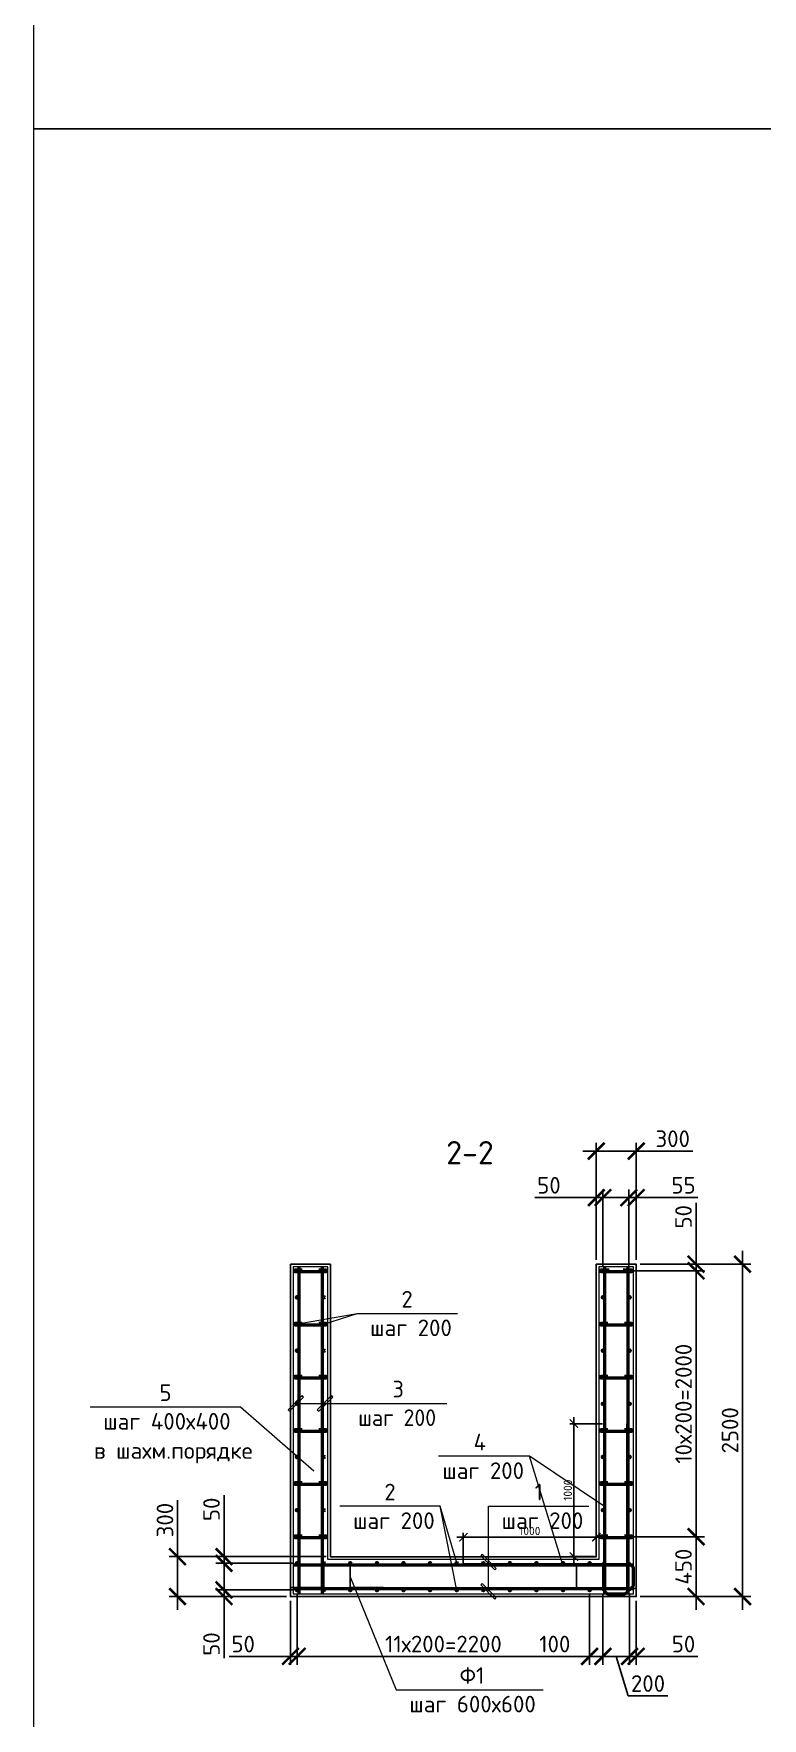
# Model space of a CAD drawing. Header units: millimetres. Extents: x 4549725 to 4654742, y -2132028 to -2073990.
# Drawn here: x 4569623 to 4575103, y -2119261 to -2106592 of the extents above; entities that cross this region are included whole.
import ezdxf

# ---------------------------------------------------------------- set-up
doc = ezdxf.new("R2010")
doc.units = ezdxf.units.MM
doc.layers.get('Defpoints').update_dxf_attribs({"color": 3})
for name, color, linetype, lineweight in [('второстепенные', 7, 'Continuous', 25), ('выноски', 7, 'Continuous', 20), ('основная конструкция', 7, 'Continuous', 50), ('Текст', 7, 'Continuous', 18)]:
    doc.layers.add(name, color=color, linetype=linetype, lineweight=lineweight)
doc.layers.add('помощь', color=1, linetype='Continuous', lineweight=0, plot=False)
doc.layers.add('Размеры', color=7, linetype='Continuous')
doc.styles.add('ISOCPEUR', font='isocpeur.ttf')
doc.dimstyles.new('SPDS-ISOCUP', dxfattribs={"dimscale": 100, "dimtxt": 2.5, "dimasz": 2.5, "dimexe": 1.25, "dimexo": 0.625, "dimtad": 1, "dimdec": 0, "dimrnd": 0.001, "dimtxsty": 'ISOCPEUR', "dimblk": 'ARCHTICK', "dimcen": 2.5, "dimdle": 2, "dimadec": 0, "dimazin": 2, "dimtfac": 0.75, "dimtdec": 0, "dimtmove": 1, "dimatfit": 3, "dimfxl": 1, "dimtolj": 1, "dimarcsym": 1})

# ---------------------------------------------------------------- blocks, each defined once
blk = doc.blocks.new('*U92')
blk.add_circle((0, 0), 6)
blk = doc.blocks.new('*U93')
at = {"layer": 'основная конструкция', "color": 0, "linetype": 'ByBlock', "lineweight": -2, "transparency": 16777216}
for p in [(0, 0), (0, -200), (0, -400), (0, -600), (0, -800), (0, -1000), (0, -1200), (0, -1400), (0, -1600), (0, -1800), (0, -2000)]:
    blk.add_blockref('*U92', p, dxfattribs=at)
blk = doc.blocks.new('*U94')
blk.add_circle((0, 0), 6)
blk = doc.blocks.new('*U95')
at = {"layer": 'основная конструкция', "color": 0, "linetype": 'ByBlock', "lineweight": -2, "transparency": 16777216}
for p in [(0, 0), (0, -200), (0, -400), (0, -600), (0, -800), (0, -1000), (0, -1200), (0, -1400), (0, -1600), (0, -1800), (0, -2000), (0, -2200)]:
    blk.add_blockref('*U94', p, dxfattribs=at)
blk = doc.blocks.new('_ArchTick')
at = {"color": 0, "linetype": 'ByBlock', "const_width": 0.15}
blk.add_lwpolyline([(-0.5, -0.5), (0.5, 0.5)], dxfattribs=at)
blk = doc.blocks.new('*D119')
at = {"layer": 'Defpoints', "color": 0, "transparency": 16777216}
for p in [(4571604, -2118300), (4571554, -2118345), (4571554, -2118795)]:
    blk.add_point(p, dxfattribs=at)
at = {"layer": 'Размеры', "color": 0, "lineweight": -2, "transparency": 16777216}
for p, q in [((4571554, -2118377), (4571554, -2118858)), ((4571604, -2118332), (4571604, -2118858)), ((4571554, -2118795), (4571092, -2118795)), ((4571604, -2118795), (4571554, -2118795)), ((4571604, -2118795), (4571729, -2118795))]:
    blk.add_line(p, q, dxfattribs=at)
at = {"layer": 'Размеры', "color": 0, "lineweight": -2, "transparency": 16777216, "xscale": 125, "yscale": 125, "zscale": 125}
blk.add_blockref('_ArchTick', (4571554, -2118795), dxfattribs=at)
at = {"layer": 'Размеры', "color": 0, "lineweight": -2, "transparency": 16777216, "xscale": 125, "yscale": 125, "zscale": 125, "rotation": 180}
blk.add_blockref('_ArchTick', (4571604, -2118795), dxfattribs=at)
at = {"layer": 'Размеры', "color": 0, "transparency": 16777216, "insert": (4571198, -2118702), "char_height": 125, "attachment_point": 5, "style": 'ISOCPEUR'}
blk.add_mtext('\\A1;50', dxfattribs=at)
blk = doc.blocks.new('*D120')
at = {"layer": 'Defpoints', "color": 0, "transparency": 16777216}
for p in [(4571604, -2118300), (4573804, -2118295), (4573804, -2118795)]:
    blk.add_point(p, dxfattribs=at)
at = {"layer": 'Размеры', "color": 0, "lineweight": -2, "transparency": 16777216}
for p, q in [((4571604, -2118332), (4571604, -2118858)), ((4573804, -2118327), (4573804, -2118858)), ((4571504, -2118795), (4573904, -2118795))]:
    blk.add_line(p, q, dxfattribs=at)
at = {"layer": 'Размеры', "color": 0, "lineweight": -2, "transparency": 16777216, "xscale": 125, "yscale": 125, "zscale": 125, "rotation": 180}
blk.add_blockref('_ArchTick', (4571604, -2118795), dxfattribs=at)
at = {"layer": 'Размеры', "color": 0, "lineweight": -2, "transparency": 16777216, "xscale": 125, "yscale": 125, "zscale": 125}
blk.add_blockref('_ArchTick', (4573804, -2118795), dxfattribs=at)
at = {"layer": 'Размеры', "color": 0, "transparency": 16777216, "insert": (4572704, -2118702), "char_height": 125, "attachment_point": 5, "style": 'ISOCPEUR'}
blk.add_mtext('\\A1;11х200=2200', dxfattribs=at)
blk = doc.blocks.new('*D106')
at = {"layer": 'Defpoints', "color": 0, "transparency": 16777216}
for p in [(4574104, -2118299), (4574154, -2118345), (4574154, -2118795)]:
    blk.add_point(p, dxfattribs=at)
at = {"layer": 'Размеры', "color": 0, "lineweight": -2, "transparency": 16777216}
for p, q in [((4574104, -2118331), (4574104, -2118858)), ((4574154, -2118377), (4574154, -2118858)), ((4574104, -2118795), (4573979, -2118795)), ((4574104, -2118795), (4574154, -2118795)), ((4574154, -2118795), (4574617, -2118795))]:
    blk.add_line(p, q, dxfattribs=at)
at = {"layer": 'Размеры', "color": 0, "lineweight": -2, "transparency": 16777216, "xscale": 125, "yscale": 125, "zscale": 125}
blk.add_blockref('_ArchTick', (4574104, -2118795), dxfattribs=at)
at = {"layer": 'Размеры', "color": 0, "lineweight": -2, "transparency": 16777216, "xscale": 125, "yscale": 125, "zscale": 125, "rotation": 180}
blk.add_blockref('_ArchTick', (4574154, -2118795), dxfattribs=at)
at = {"layer": 'Размеры', "color": 0, "transparency": 16777216, "insert": (4574510, -2118702), "char_height": 125, "attachment_point": 5, "style": 'ISOCPEUR'}
blk.add_mtext('\\A1;50', dxfattribs=at)
blk = doc.blocks.new('*D107')
at = {"layer": 'Defpoints', "color": 0, "transparency": 16777216}
for p in [(4574104, -2117895), (4574604, -2117895), (4574154, -2118345)]:
    blk.add_point(p, dxfattribs=at)
at = {"layer": 'Размеры', "color": 0, "lineweight": -2, "transparency": 16777216}
for p, q in [((4574135, -2117895), (4574667, -2117895)), ((4574604, -2118445), (4574604, -2117795)), ((4574185, -2118345), (4574667, -2118345))]:
    blk.add_line(p, q, dxfattribs=at)
at = {"layer": 'Размеры', "color": 0, "lineweight": -2, "transparency": 16777216, "xscale": 125, "yscale": 125, "zscale": 125}
for p, rotation in [((4574604, -2117895), 90), ((4574604, -2118345), 270)]:
    blk.add_blockref('_ArchTick', p, dxfattribs=dict(at, rotation=rotation))
at = {"layer": 'Размеры', "color": 0, "transparency": 16777216, "insert": (4574510, -2118120), "char_height": 125, "attachment_point": 5, "rotation": 90, "style": 'ISOCPEUR'}
blk.add_mtext('\\A1;450', dxfattribs=at)
blk = doc.blocks.new('*D108')
at = {"layer": 'Defpoints', "color": 0, "transparency": 16777216}
for p in [(4574109, -2115895), (4574604, -2115895), (4574104, -2117895)]:
    blk.add_point(p, dxfattribs=at)
at = {"layer": 'Размеры', "color": 0, "lineweight": -2, "transparency": 16777216}
for p, q in [((4574604, -2117995), (4574604, -2115795)), ((4574140, -2115895), (4574667, -2115895)), ((4574135, -2117895), (4574667, -2117895))]:
    blk.add_line(p, q, dxfattribs=at)
at = {"layer": 'Размеры', "color": 0, "lineweight": -2, "transparency": 16777216, "xscale": 125, "yscale": 125, "zscale": 125}
for p, rotation in [((4574604, -2115895), 90), ((4574604, -2117895), 270)]:
    blk.add_blockref('_ArchTick', p, dxfattribs=dict(at, rotation=rotation))
at = {"layer": 'Размеры', "color": 0, "transparency": 16777216, "insert": (4574510, -2116895), "char_height": 125, "attachment_point": 5, "rotation": 90, "style": 'ISOCPEUR'}
blk.add_mtext('\\A1;10х200=2000', dxfattribs=at)
blk = doc.blocks.new('*D109')
at = {"layer": 'Defpoints', "color": 0, "transparency": 16777216}
for p in [(4574154, -2115845), (4574604, -2115845), (4574109, -2115895)]:
    blk.add_point(p, dxfattribs=at)
at = {"layer": 'Размеры', "color": 0, "lineweight": -2, "transparency": 16777216}
for p, q in [((4574604, -2115845), (4574604, -2115383)), ((4574185, -2115845), (4574667, -2115845)), ((4574604, -2115895), (4574604, -2115845)), ((4574140, -2115895), (4574667, -2115895)), ((4574604, -2115895), (4574604, -2116020))]:
    blk.add_line(p, q, dxfattribs=at)
at = {"layer": 'Размеры', "color": 0, "lineweight": -2, "transparency": 16777216, "xscale": 125, "yscale": 125, "zscale": 125}
for p, rotation in [((4574604, -2115845), 270), ((4574604, -2115895), 90)]:
    blk.add_blockref('_ArchTick', p, dxfattribs=dict(at, rotation=rotation))
at = {"layer": 'Размеры', "color": 0, "transparency": 16777216, "insert": (4574510, -2115489), "char_height": 125, "attachment_point": 5, "rotation": 90, "style": 'ISOCPEUR'}
blk.add_mtext('\\A1;50', dxfattribs=at)
blk = doc.blocks.new('*D110')
at = {"layer": 'Defpoints', "color": 0, "transparency": 16777216}
for p in [(4574154, -2115845), (4574954, -2115845), (4574154, -2118345)]:
    blk.add_point(p, dxfattribs=at)
at = {"layer": 'Размеры', "color": 0, "lineweight": -2, "transparency": 16777216}
for p, q in [((4574954, -2118445), (4574954, -2115745)), ((4574185, -2115845), (4575017, -2115845)), ((4574185, -2118345), (4575017, -2118345))]:
    blk.add_line(p, q, dxfattribs=at)
at = {"layer": 'Размеры', "color": 0, "lineweight": -2, "transparency": 16777216, "xscale": 125, "yscale": 125, "zscale": 125}
for p, rotation in [((4574954, -2115845), 90), ((4574954, -2118345), 270)]:
    blk.add_blockref('_ArchTick', p, dxfattribs=dict(at, rotation=rotation))
at = {"layer": 'Размеры', "color": 0, "transparency": 16777216, "insert": (4574860, -2117095), "char_height": 125, "attachment_point": 5, "rotation": 90, "style": 'ISOCPEUR'}
blk.add_mtext('\\A1;2500', dxfattribs=at)
blk = doc.blocks.new('*D111')
at = {"layer": 'Defpoints', "color": 0, "transparency": 16777216}
for p in [(4573854, -2115345), (4573854, -2115845), (4573904, -2115895)]:
    blk.add_point(p, dxfattribs=at)
at = {"layer": 'Размеры', "color": 0, "lineweight": -2, "transparency": 16777216}
for p, q in [((4573854, -2115345), (4573392, -2115345)), ((4573854, -2115814), (4573854, -2115283)), ((4573904, -2115345), (4573854, -2115345)), ((4573904, -2115864), (4573904, -2115283)), ((4573904, -2115345), (4574029, -2115345))]:
    blk.add_line(p, q, dxfattribs=at)
at = {"layer": 'Размеры', "color": 0, "lineweight": -2, "transparency": 16777216, "xscale": 125, "yscale": 125, "zscale": 125}
blk.add_blockref('_ArchTick', (4573854, -2115345), dxfattribs=at)
at = {"layer": 'Размеры', "color": 0, "lineweight": -2, "transparency": 16777216, "xscale": 125, "yscale": 125, "zscale": 125, "rotation": 180}
blk.add_blockref('_ArchTick', (4573904, -2115345), dxfattribs=at)
at = {"layer": 'Размеры', "color": 0, "transparency": 16777216, "insert": (4573498, -2115252), "char_height": 125, "attachment_point": 5, "style": 'ISOCPEUR'}
blk.add_mtext('\\A1;50', dxfattribs=at)
blk = doc.blocks.new('*D112')
at = {"layer": 'Defpoints', "color": 0, "transparency": 16777216}
for p in [(4574154, -2115345), (4574154, -2115845), (4574099, -2115895)]:
    blk.add_point(p, dxfattribs=at)
at = {"layer": 'Размеры', "color": 0, "lineweight": -2, "transparency": 16777216}
for p, q in [((4574099, -2115345), (4573974, -2115345)), ((4574099, -2115864), (4574099, -2115283)), ((4574099, -2115345), (4574154, -2115345)), ((4574154, -2115814), (4574154, -2115283)), ((4574154, -2115345), (4574617, -2115345))]:
    blk.add_line(p, q, dxfattribs=at)
at = {"layer": 'Размеры', "color": 0, "lineweight": -2, "transparency": 16777216, "xscale": 125, "yscale": 125, "zscale": 125}
blk.add_blockref('_ArchTick', (4574099, -2115345), dxfattribs=at)
at = {"layer": 'Размеры', "color": 0, "lineweight": -2, "transparency": 16777216, "xscale": 125, "yscale": 125, "zscale": 125, "rotation": 180}
blk.add_blockref('_ArchTick', (4574154, -2115345), dxfattribs=at)
at = {"layer": 'Размеры', "color": 0, "transparency": 16777216, "insert": (4574510, -2115252), "char_height": 125, "attachment_point": 5, "style": 'ISOCPEUR'}
blk.add_mtext('\\A1;55', dxfattribs=at)
blk = doc.blocks.new('*D113')
at = {"layer": 'Defpoints', "color": 0, "transparency": 16777216}
for p in [(4574154, -2114995), (4573854, -2115845), (4574154, -2115845)]:
    blk.add_point(p, dxfattribs=at)
at = {"layer": 'Размеры', "color": 0, "lineweight": -2, "transparency": 16777216}
for p, q in [((4573754, -2114995), (4574154, -2114995)), ((4573854, -2115814), (4573854, -2114933)), ((4574154, -2115814), (4574154, -2114933)), ((4574154, -2114995), (4574579, -2114995))]:
    blk.add_line(p, q, dxfattribs=at)
at = {"layer": 'Размеры', "color": 0, "lineweight": -2, "transparency": 16777216, "xscale": 125, "yscale": 125, "zscale": 125, "rotation": 180}
blk.add_blockref('_ArchTick', (4573854, -2114995), dxfattribs=at)
at = {"layer": 'Размеры', "color": 0, "lineweight": -2, "transparency": 16777216, "xscale": 125, "yscale": 125, "zscale": 125}
blk.add_blockref('_ArchTick', (4574154, -2114995), dxfattribs=at)
at = {"layer": 'Размеры', "color": 0, "transparency": 16777216, "insert": (4574429, -2114902), "char_height": 125, "attachment_point": 5, "style": 'ISOCPEUR'}
blk.add_mtext('\\A1;300', dxfattribs=at)
blk = doc.blocks.new('*U90')
blk.add_lwpolyline([(63, 7), (113, 7, -1), (113, -8), (-112, -8, -1), (-112, 7), (-62, 7)], format="xyb")
blk = doc.blocks.new('*U91')
at = {"layer": 'основная конструкция', "color": 0, "linetype": 'ByBlock', "lineweight": -2, "transparency": 16777216}
for p in [(0, 0), (0, -400), (0, -800), (0, -1200), (0, -1600), (0, -2000)]:
    blk.add_blockref('*U90', p, dxfattribs=at)
blk = doc.blocks.new('*U97')
blk.add_lwpolyline([(63, 7), (113, 7, -1), (113, -8), (-112, -8, -1), (-112, 7), (-62, 7)], format="xyb")
blk = doc.blocks.new('*U96')
at = {"layer": 'основная конструкция', "color": 0, "linetype": 'ByBlock', "lineweight": -2, "transparency": 16777216}
for p in [(0, 0), (0, -400), (0, -800), (0, -1200), (0, -1600), (0, -2000)]:
    blk.add_blockref('*U97', p, dxfattribs=at)
blk = doc.blocks.new('*U98')
blk.add_circle((0, 0), 6)
blk = doc.blocks.new('*U99')
at = {"layer": 'основная конструкция', "color": 0, "linetype": 'ByBlock', "lineweight": -2, "transparency": 16777216}
for p in [(0, 0), (0, -200), (0, -400), (0, -600), (0, -800), (0, -1000), (0, -1200), (0, -1400), (0, -1600), (0, -1800), (0, -2000)]:
    blk.add_blockref('*U98', p, dxfattribs=at)
blk = doc.blocks.new('*U102')
blk.add_circle((0, 0), 6)
blk = doc.blocks.new('*U103')
at = {"layer": 'основная конструкция', "color": 0, "linetype": 'ByBlock', "lineweight": -2, "transparency": 16777216}
for p in [(0, 0), (0, -200), (0, -400), (0, -600), (0, -800), (0, -1000), (0, -1200), (0, -1400), (0, -1600), (0, -1800), (0, -2000)]:
    blk.add_blockref('*U102', p, dxfattribs=at)
blk = doc.blocks.new('*U100')
blk.add_circle((0, 0), 6)
blk = doc.blocks.new('*U101')
at = {"layer": 'основная конструкция', "color": 0, "linetype": 'ByBlock', "lineweight": -2, "transparency": 16777216}
for p in [(0, 0), (0, -200), (0, -400), (0, -600), (0, -800), (0, -1000), (0, -1200), (0, -1400), (0, -1600), (0, -1800), (0, -2000)]:
    blk.add_blockref('*U100', p, dxfattribs=at)
blk = doc.blocks.new('*U104')
blk.add_circle((0, 0), 6)
blk = doc.blocks.new('*U105')
at = {"layer": 'основная конструкция', "color": 0, "linetype": 'ByBlock', "lineweight": -2, "transparency": 16777216}
for p in [(0, 0), (0, -200), (0, -400), (0, -600), (0, -800), (0, -1000), (0, -1200), (0, -1400), (0, -1600), (0, -1800), (0, -2000), (0, -2200)]:
    blk.add_blockref('*U104', p, dxfattribs=at)
blk = doc.blocks.new('*D114')
at = {"layer": 'Defpoints', "color": 0, "transparency": 16777216}
for p in [(4573686, -2117045), (4573916, -2117045), (4573854, -2118045)]:
    blk.add_point(p, dxfattribs=at)
at = {"layer": 'помощь', "color": 0, "lineweight": -2, "transparency": 16777216}
for p, q in [((4573686, -2118095), (4573686, -2116995)), ((4573900, -2117045), (4573655, -2117045)), ((4573838, -2118045), (4573655, -2118045))]:
    blk.add_line(p, q, dxfattribs=at)
at = {"layer": 'помощь', "color": 0, "lineweight": -2, "transparency": 16777216, "xscale": 62.5, "yscale": 62.5, "zscale": 62.5}
for p, rotation in [((4573686, -2117045), 90), ((4573686, -2118045), 270)]:
    blk.add_blockref('_ArchTick', p, dxfattribs=dict(at, rotation=rotation))
at = {"layer": 'помощь', "color": 0, "transparency": 16777216, "insert": (4573640, -2117545), "char_height": 62.5, "attachment_point": 5, "rotation": 90, "style": 'ISOCPEUR'}
blk.add_mtext('\\A1;1000', dxfattribs=at)
blk = doc.blocks.new('*D115')
at = {"layer": 'Defpoints', "color": 0, "transparency": 16777216}
for p in [(4571604, -2118295), (4571054, -2118345), (4571554, -2118345)]:
    blk.add_point(p, dxfattribs=at)
at = {"layer": 'Размеры', "color": 0, "lineweight": -2, "transparency": 16777216}
for p, q in [((4571054, -2118295), (4571054, -2118170)), ((4571573, -2118295), (4570992, -2118295)), ((4571054, -2118295), (4571054, -2118345)), ((4571523, -2118345), (4570992, -2118345)), ((4571054, -2118345), (4571054, -2118808))]:
    blk.add_line(p, q, dxfattribs=at)
at = {"layer": 'Размеры', "color": 0, "lineweight": -2, "transparency": 16777216, "xscale": 125, "yscale": 125, "zscale": 125}
for p, rotation in [((4571054, -2118295), 270), ((4571054, -2118345), 90)]:
    blk.add_blockref('_ArchTick', p, dxfattribs=dict(at, rotation=rotation))
at = {"layer": 'Размеры', "color": 0, "transparency": 16777216, "insert": (4570960, -2118702), "char_height": 125, "attachment_point": 5, "rotation": 90, "style": 'ISOCPEUR'}
blk.add_mtext('\\A1;50', dxfattribs=at)
blk = doc.blocks.new('*D116')
at = {"layer": 'Defpoints', "color": 0, "transparency": 16777216}
for p in [(4571054, -2118045), (4571854, -2118045), (4571604, -2118095)]:
    blk.add_point(p, dxfattribs=at)
at = {"layer": 'Размеры', "color": 0, "lineweight": -2, "transparency": 16777216}
for p, q in [((4571054, -2118045), (4571054, -2117583)), ((4571823, -2118045), (4570992, -2118045)), ((4571054, -2118095), (4571054, -2118045)), ((4571573, -2118095), (4570992, -2118095)), ((4571054, -2118095), (4571054, -2118220))]:
    blk.add_line(p, q, dxfattribs=at)
at = {"layer": 'Размеры', "color": 0, "lineweight": -2, "transparency": 16777216, "xscale": 125, "yscale": 125, "zscale": 125}
for p, rotation in [((4571054, -2118045), 270), ((4571054, -2118095), 90)]:
    blk.add_blockref('_ArchTick', p, dxfattribs=dict(at, rotation=rotation))
at = {"layer": 'Размеры', "color": 0, "transparency": 16777216, "insert": (4570960, -2117689), "char_height": 125, "attachment_point": 5, "rotation": 90, "style": 'ISOCPEUR'}
blk.add_mtext('\\A1;50', dxfattribs=at)
blk = doc.blocks.new('*D117')
at = {"layer": 'Defpoints', "color": 0, "transparency": 16777216}
for p in [(4570704, -2118045), (4571854, -2118045), (4571554, -2118345)]:
    blk.add_point(p, dxfattribs=at)
at = {"layer": 'Размеры', "color": 0, "lineweight": -2, "transparency": 16777216}
for p, q in [((4570704, -2118045), (4570704, -2117620)), ((4571823, -2118045), (4570642, -2118045)), ((4570704, -2118445), (4570704, -2118045)), ((4571523, -2118345), (4570642, -2118345))]:
    blk.add_line(p, q, dxfattribs=at)
at = {"layer": 'Размеры', "color": 0, "lineweight": -2, "transparency": 16777216, "xscale": 125, "yscale": 125, "zscale": 125}
for p, rotation in [((4570704, -2118045), 90), ((4570704, -2118345), 270)]:
    blk.add_blockref('_ArchTick', p, dxfattribs=dict(at, rotation=rotation))
at = {"layer": 'Размеры', "color": 0, "transparency": 16777216, "insert": (4570610, -2117770), "char_height": 125, "attachment_point": 5, "rotation": 90, "style": 'ISOCPEUR'}
blk.add_mtext('\\A1;300', dxfattribs=at)
blk = doc.blocks.new('*D118')
at = {"layer": 'Defpoints', "color": 0, "transparency": 16777216}
for p in [(4572854, -2117899), (4573854, -2118045), (4572854, -2118107)]:
    blk.add_point(p, dxfattribs=at)
at = {"layer": 'помощь', "color": 0, "lineweight": -2, "transparency": 16777216}
for p, q in [((4573904, -2117899), (4572804, -2117899)), ((4572854, -2118092), (4572854, -2117867)), ((4573854, -2118030), (4573854, -2117867))]:
    blk.add_line(p, q, dxfattribs=at)
at = {"layer": 'помощь', "color": 0, "lineweight": -2, "transparency": 16777216, "xscale": 62.5, "yscale": 62.5, "zscale": 62.5, "rotation": 180}
blk.add_blockref('_ArchTick', (4572854, -2117899), dxfattribs=at)
at = {"layer": 'помощь', "color": 0, "lineweight": -2, "transparency": 16777216, "xscale": 62.5, "yscale": 62.5, "zscale": 62.5}
blk.add_blockref('_ArchTick', (4573854, -2117899), dxfattribs=at)
at = {"layer": 'помощь', "color": 0, "transparency": 16777216, "insert": (4573354, -2117852), "char_height": 62.5, "attachment_point": 5, "style": 'ISOCPEUR'}
blk.add_mtext('\\A1;1000', dxfattribs=at)
blk = doc.blocks.new('*D245')
at = {"layer": 'Defpoints', "color": 0, "transparency": 16777216}
for p in [(4573804, -2118295), (4573904, -2118295), (4573804, -2118795)]:
    blk.add_point(p, dxfattribs=at)
at = {"layer": 'Размеры', "color": 0, "lineweight": -2, "transparency": 16777216}
for p, q in [((4573804, -2118327), (4573804, -2118858)), ((4573904, -2118327), (4573904, -2118858)), ((4573804, -2118795), (4573404, -2118795)), ((4574004, -2118795), (4573804, -2118795))]:
    blk.add_line(p, q, dxfattribs=at)
at = {"layer": 'Размеры', "color": 0, "lineweight": -2, "transparency": 16777216, "xscale": 125, "yscale": 125, "zscale": 125, "rotation": 180}
blk.add_blockref('_ArchTick', (4573804, -2118795), dxfattribs=at)
at = {"layer": 'Размеры', "color": 0, "lineweight": -2, "transparency": 16777216, "xscale": 125, "yscale": 125, "zscale": 125}
blk.add_blockref('_ArchTick', (4573904, -2118795), dxfattribs=at)
at = {"layer": 'Размеры', "color": 0, "transparency": 16777216, "insert": (4573542, -2118702), "char_height": 125, "attachment_point": 5, "style": 'ISOCPEUR'}
blk.add_mtext('\\A1;100', dxfattribs=at)
blk = doc.blocks.new('*D246')
at = {"layer": 'Defpoints', "color": 0, "transparency": 16777216}
for p in [(4573904, -2118295), (4574104, -2118295), (4574104, -2118795)]:
    blk.add_point(p, dxfattribs=at)
at = {"layer": 'Размеры', "color": 0, "lineweight": -2, "transparency": 16777216}
for p, q in [((4573904, -2118327), (4573904, -2118858)), ((4574104, -2118327), (4574104, -2118858)), ((4573804, -2118795), (4574204, -2118795)), ((4574004, -2118795), (4574093, -2119092)), ((4574093, -2119092), (4574393, -2119092))]:
    blk.add_line(p, q, dxfattribs=at)
at = {"layer": 'Размеры', "color": 0, "lineweight": -2, "transparency": 16777216, "xscale": 125, "yscale": 125, "zscale": 125, "rotation": 180}
blk.add_blockref('_ArchTick', (4573904, -2118795), dxfattribs=at)
at = {"layer": 'Размеры', "color": 0, "lineweight": -2, "transparency": 16777216, "xscale": 125, "yscale": 125, "zscale": 125}
blk.add_blockref('_ArchTick', (4574104, -2118795), dxfattribs=at)
at = {"layer": 'Размеры', "color": 0, "transparency": 16777216, "insert": (4574243, -2118999), "char_height": 125, "attachment_point": 5, "style": 'ISOCPEUR'}
blk.add_mtext('\\A1;200', dxfattribs=at)

msp = doc.modelspace()

# ---------------------------------------------------------------- linework, layer by layer
at = {"ltscale": 10}
for points in [[(4571554, -2118277.5), (4571804, -2118277.5), (4571804, -2118113.5), (4572004, -2118113.5), (4572004, -2118277.5), (4572254, -2118277.5)], [(4573454, -2118283.5), (4573704, -2118283.5), (4573704, -2118107.5), (4573904, -2118107.5), (4573904, -2118283.5), (4574154, -2118283.5)]]:
    msp.add_lwpolyline(points, dxfattribs=at)
at = {"layer": 'второстепенные'}
msp.add_lwpolyline([(4571554, -2115845.5), (4571554, -2118345.5), (4574154, -2118345.5), (4574154, -2115845.5), (4573854, -2115845.5), (4573854, -2118045.5), (4571854, -2118045.5), (4571854, -2115845.5)], close=True, dxfattribs=at)
at = {"layer": 'выноски', "linetype": 'Continuous'}
for p, q in [((4571594, -2116295.5), (4572054.4, -2116216.6)), ((4571804, -2116295.5), (4572054.4, -2116216.6)), ((4572054.4, -2116216.6), (4572809.7, -2116216.6)), ((4571594, -2116892.3), (4571975.8, -2116892.3)), ((4571814, -2116892.3), (4571975.8, -2116892.3)), ((4571975.8, -2116892.3), (4572731.1, -2116892.3)), ((4571177.3, -2116919.6), (4570047, -2116919.6)), ((4571729, -2117403), (4571177.3, -2116919.6)), ((4573352.7, -2117290.5), (4572667.6, -2117290.5)), ((4573601.6, -2118107.5), (4573352.7, -2117290.5)), ((4573916, -2117667.5), (4573352.7, -2117290.5)), ((4572681, -2117666.5), (4571925.7, -2117666.5)), ((4572804, -2118091.5), (4572681, -2117666.5)), ((4572804, -2118299.5), (4572681, -2117666.5)), ((4573043.5, -2117666.5), (4573798.8, -2117666.5)), ((4573043.5, -2118305.5), (4573043.5, -2117666.5)), ((4573043.5, -2118085.5), (4573043.5, -2117666.5)), ((4572004, -2118195.5), (4572349.2, -2119046.1)), ((4572349.2, -2119046.1), (4573454.5, -2119046.1)), ((4572349.2, -2119046.1), (4573454.5, -2119046.1))]:
    msp.add_line(p, q, dxfattribs=at)
for points in [[(4571535.7, -2116940), (4571546.3, -2116950.6), (4571652.4, -2116844.5), (4571641.7, -2116833.9)], [(4571755.7, -2116940), (4571766.3, -2116950.6), (4571872.4, -2116844.5), (4571861.7, -2116833.9)], [(4573091.2, -2118143.8), (4573101.8, -2118133.2), (4572995.8, -2118027.2), (4572985.2, -2118037.8)], [(4573091.2, -2118363.8), (4573101.8, -2118353.2), (4572995.8, -2118247.2), (4572985.2, -2118257.8)]]:
    msp.add_lwpolyline(points, close=True, dxfattribs=at)
at = {"layer": 'основная конструкция'}
for points in [[(4571616, -2115865.5), (4571616, -2118325.5)], [(4571792, -2115865.5), (4571792, -2118325.5)], [(4573916, -2115865.5), (4573916, -2118325.5)], [(4574092, -2115865.5), (4574092, -2118325.5)], [(4571574, -2118107.5), (4574134, -2118107.5)], [(4571574, -2118283.5), (4574134, -2118283.5)]]:
    msp.add_lwpolyline(points, dxfattribs=at)
at = {"layer": 'основная конструкция', "color": 4, "ltscale": 100}
for points in [[(4573916, -2117045.5), (4573916, -2118295.5, 0.4142136), (4573946, -2118325.5), (4574062, -2118325.5, 0.4142136), (4574092, -2118295.5), (4574092, -2117045.5)], [(4572854, -2118283.5), (4574104, -2118283.5, 0.4142136), (4574134, -2118253.5), (4574134, -2118137.5, 0.4142136), (4574104, -2118107.5), (4572854, -2118107.5)]]:
    msp.add_lwpolyline(points, format="xyb", dxfattribs=at)
at = {"layer": 'помощь'}
for points in [[(4569622.6, -2089955), (4596436.1, -2089955), (4596436.1, -2107306.7), (4569622.6, -2107306.7)], [(4569622.6, -2107306.7), (4586897.3, -2107306.7), (4586897.3, -2124658.4), (4569622.6, -2124658.4)], [(4571574, -2115865.5), (4571574, -2118325.5), (4574134, -2118325.5), (4574134, -2115865.5), (4573874, -2115865.5), (4573874, -2118065.5), (4571834, -2118065.5), (4571834, -2115865.5)]]:
    msp.add_lwpolyline(points, close=True, dxfattribs=at)
for points in [[(4574056.5, -2115880), (4574106.5, -2115880, -1), (4574106.5, -2115911), (4573901.5, -2115911, -1), (4573901.5, -2115880), (4573951.5, -2115880)], [(4574056.5, -2115884), (4574106.5, -2115884, -1), (4574106.5, -2115907), (4573901.5, -2115907, -1), (4573901.5, -2115884), (4573951.5, -2115884)], [(4574056.5, -2115888), (4574106.5, -2115888, -1), (4574106.5, -2115903), (4573901.5, -2115903, -1), (4573901.5, -2115888), (4573951.5, -2115888)]]:
    msp.add_lwpolyline(points, format="xyb", dxfattribs=at)
for centre in [(4573904, -2118095.5), (4574104, -2118095.5), (4573904, -2118295.5), (4574104, -2118295.5)]:
    msp.add_circle(centre, 6, dxfattribs=at)

# ---------------------------------------------------------------- block references
at = {"layer": 'основная конструкция'}
for name, p in [('*U91', (4571704, -2115895.5)), ('*U99', (4571604, -2115895.5)), ('*U93', (4571804, -2115895.5)), ('*U96', (4574004, -2115895.5)), ('*U101', (4573904, -2115895.5)), ('*U103', (4574104, -2115895.5))]:
    msp.add_blockref(name, p, dxfattribs=at)
at = {"layer": 'основная конструкция', "rotation": 90}
for name, p in [('*U105', (4571604, -2118095.5)), ('*U95', (4571604, -2118295.5))]:
    msp.add_blockref(name, p, dxfattribs=at)

# ---------------------------------------------------------------- texts
at = {"layer": 'выноски', "linetype": 'Continuous', "char_height": 125, "attachment_point": 1, "style": 'ISOCPEUR'}
for s, insert, width in [('\\f|b0|i0|c0|p34;\\W1.0000000000;\\T1.0000000000;\\o\\l2', (4572388.3, -2116046.6), 238.095), ('\\f|b0|i0|c0|p34;\\W1.0000000000;\\T1.0000000000;\\o\\lшаг 200', (4572153.2, -2116261.6), 946.429), ('\\f|b0|i0|c0|p34;\\W1.0000000000;\\T1.0000000000;\\o\\l5', (4570568.4, -2116749.6), 238.095), ('{\\fGOST Common|b0|i0|c204|p34;3}', (4572322.2, -2116722.3), 105.303), ('\\f|b0|i0|c0|p34;\\W1.0000000000;\\T1.0000000000;\\o\\lшаг 400х400', (4570145.8, -2116964.6), 1380.952), ('\\fGOST Common|b0|i0|c0|p34;\\W1.0000000000;\\T1.0000000000;\\o\\lшаг 200', (4572063.3, -2116937.3), 623.106), ('4', (4572931.3, -2117120.5), 238.095), ('\\f|b0|i0|c0|p34;\\W1.0000000000;\\T1.0000000000;\\o\\lшаг 200', (4572696.2, -2117335.5), 946.429), ('\\f|b0|i0|c0|p34;\\W1.0000000000;\\T1.0000000000;\\o\\l2', (4572259.6, -2117496.5), 238.095), ('\\f|b0|i0|c0|p34;\\W1.0000000000;\\T1.0000000000;\\o\\l1', (4573389.9, -2117496.5), 184.524), ('\\f|b0|i0|c0|p34;\\W1.0000000000;\\T1.0000000000;\\o\\lшаг 200', (4572024.5, -2117711.5), 946.429), ('\\f|b0|i0|c0|p34;\\W1.0000000000;\\T1.0000000000;\\o\\lшаг 200', (4573142.3, -2117711.5), 946.429), ('\\f|b0|i0|c0|p34;\\W1.0000000000;\\T1.0000000000;\\o\\lФ1', (4572826, -2118876.1), 321.429), ('\\f|b0|i0|c0|p34;\\W1.0000000000;\\T1.0000000000;\\o\\lшаг 600х600', (4572448, -2119091.1), 1380.952)]:
    msp.add_mtext(s, dxfattribs=dict(at, insert=insert, width=width))
at = {"layer": 'Текст', "style": 'ISOCPEUR'}
for s, insert, char_height, width, attachment_point in [('\\pxt9;2-2', (4572904, -2115006.9), 175, 3544.964, 5), ('в шахм.порядке', (4570075.8, -2117184.3), 125, 1285.29, 1)]:
    msp.add_mtext(s, dxfattribs=dict(at, insert=insert, char_height=char_height, width=width, attachment_point=attachment_point))

# ---------------------------------------------------------------- dimensions: what is measured, and where the dimension line sits
at = {"layer": 'помощь'}
dim = msp.add_linear_dim(base=(4573686.4, -2117045.5), p1=(4573854, -2118045.5), p2=(4573916, -2117045.5), angle=90, dimstyle='SPDS-ISOCUP', override={"dimscale": 25, "dimtmove": 0}, dxfattribs=at)
dim.commit()
dim.dimension.update_dxf_attribs({"geometry": '*D114', "text_midpoint": (4573639.5, -2117545.5)})
dim = msp.add_linear_dim(base=(4572854, -2117898.7), p1=(4573854, -2118045.5), p2=(4572854, -2118107.5), dimstyle='SPDS-ISOCUP', override={"dimscale": 25, "dimtmove": 0}, dxfattribs=at)
dim.commit()
dim.dimension.update_dxf_attribs({"geometry": '*D118', "text_midpoint": (4573354, -2117851.8)})
at = {"layer": 'Размеры'}
for base, p1, p2, override, picture, middle in [((4574154, -2114995.5), (4573854, -2115845.5), (4574154, -2115845.5), {"dimscale": 50, "dimtmove": 0}, '*D113', (4574429, -2114901.7)), ((4573854, -2115345.5), (4573904, -2115895.5), (4573854, -2115845.5), {"dimscale": 50, "dimtmove": 0}, '*D111', (4573497.8, -2115251.7)), ((4574154, -2115345.5), (4574099, -2115895.5), (4574154, -2115845.5), {"dimscale": 50, "dimtmove": 0}, '*D112', (4574510.3, -2115251.7)), ((4571554, -2118795.5), (4571604, -2118300.5), (4571554, -2118345.5), {"dimscale": 50, "dimtmove": 0}, '*D119', (4571197.8, -2118701.7)), ((4573804, -2118795.5), (4573904, -2118295.5), (4573804, -2118295.5), {"dimscale": 50, "dimtmove": 0}, '*D245', (4573541.5, -2118701.7)), ((4574104, -2118795.5), (4573904, -2118295.5), (4574104, -2118295.5), {"dimscale": 50}, '*D246', (4574124.3, -2118998.6)), ((4574154, -2118795.5), (4574104, -2118299.5), (4574154, -2118345.5), {"dimscale": 50, "dimtmove": 0}, '*D106', (4574510.3, -2118701.7))]:
    dim = msp.add_linear_dim(base=base, p1=p1, p2=p2, dimstyle='SPDS-ISOCUP', override=override, dxfattribs=at)
    dim.commit()
    dim.dimension.update_dxf_attribs({"geometry": picture, "text_midpoint": middle})
for base, p1, p2, picture, middle in [((4574604, -2115845.5), (4574109, -2115895.5), (4574154, -2115845.5), '*D109', (4574510.3, -2115489.2)), ((4574954, -2115845.5), (4574154, -2118345.5), (4574154, -2115845.5), '*D110', (4574860.3, -2117095.5)), ((4570704, -2118045.5), (4571554, -2118345.5), (4571854, -2118045.5), '*D117', (4570610.3, -2117770.5)), ((4571054, -2118045.5), (4571604, -2118095.5), (4571854, -2118045.5), '*D116', (4570960.3, -2117689.2)), ((4574604, -2117895.5), (4574154, -2118345.5), (4574104, -2117895.5), '*D107', (4574510.3, -2118120.5)), ((4571054, -2118345.5), (4571604, -2118295.5), (4571554, -2118345.5), '*D115', (4570960.3, -2118701.7))]:
    dim = msp.add_linear_dim(base=base, p1=p1, p2=p2, angle=90, dimstyle='SPDS-ISOCUP', override={"dimscale": 50, "dimtmove": 0}, dxfattribs=at)
    dim.commit()
    dim.dimension.update_dxf_attribs({"geometry": picture, "text_midpoint": middle})
dim = msp.add_linear_dim(base=(4574604, -2115895.5), p1=(4574104, -2117895.5), p2=(4574109, -2115895.5), angle=90, text='10х200=<>', dimstyle='SPDS-ISOCUP', override={"dimscale": 50, "dimtmove": 0}, dxfattribs=at)
dim.commit()
dim.dimension.update_dxf_attribs({"geometry": '*D108', "text_midpoint": (4574510.3, -2116895.5)})
dim = msp.add_linear_dim(base=(4573804, -2118795.5), p1=(4571604, -2118300.5), p2=(4573804, -2118295.5), text='11х200=<>', dimstyle='SPDS-ISOCUP', override={"dimscale": 50}, dxfattribs=at)
dim.commit()
dim.dimension.update_dxf_attribs({"geometry": '*D120', "text_midpoint": (4572704, -2118701.7)})

doc.saveas('drawing.dxf')
